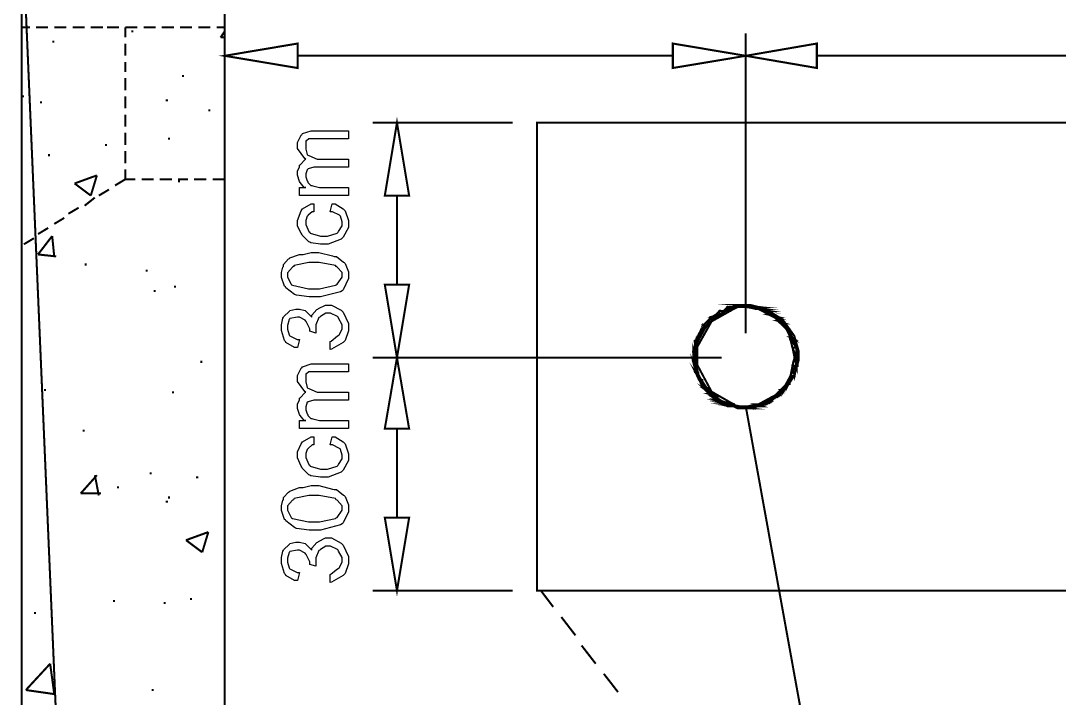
# Model space of a CAD drawing. Header units: metres. Extents: x -593 to 248, y 430 to 1024.
# Drawn here: x -429.66 to -407.95, y 950.91 to 965.08 of the extents above; entities that cross this region are included whole.
import ezdxf

# ---------------------------------------------------------------- set-up
doc = ezdxf.new("R2010")
doc.units = ezdxf.units.M
doc.header["$MEASUREMENT"] = 0
for name, color, linetype in [('C00-00-00-BLACK', 7, 'Continuous'), ('C00-7E-FF', 150, 'Continuous'), ('C00-FF-00', 3, 'Continuous'), ('C93-95-97', 253, 'Continuous'), ('CFF-00-00', 1, 'Continuous'), ('CFF-7E-00', 30, 'Continuous')]:
    doc.layers.add(name, color=color, linetype=linetype)

msp = doc.modelspace()

# ---------------------------------------------------------------- linework, layer by layer
at = {"layer": 'C00-00-00-BLACK', "const_width": 0.0423}
for points in [[(-429.639, 967.4), (-429.639, 868.169)], [(-425.398, 868.169), (-425.398, 967.4)], [(-429.639, 964.943), (-429.47, 964.943)], [(-429.343, 964.943), (-429.088, 964.943)], [(-428.961, 964.943), (-428.707, 964.943)], [(-428.578, 964.943), (-428.325, 964.943)], [(-428.196, 964.943), (-427.943, 964.943)], [(-427.859, 964.943), (-427.604, 964.943)], [(-427.477, 964.943), (-427.223, 964.943)], [(-427.477, 964.943), (-427.477, 964.731)], [(-427.35, 964.857), (-427.307, 964.857)], [(-427.094, 964.943), (-426.839, 964.943)], [(-426.712, 964.943), (-426.458, 964.943)], [(-426.332, 964.943), (-426.078, 964.943)], [(-425.95, 964.943), (-425.694, 964.943)], [(-425.567, 964.943), (-425.398, 964.943)], [(-425.483, 964.731), (-425.398, 964.857)], [(-429.004, 964.646), (-428.961, 964.646)], [(-427.477, 964.604), (-427.477, 964.347)], [(-425.483, 964.731), (-425.398, 964.731)], [(-427.477, 964.22), (-427.477, 964.008)], [(-427.477, 963.881), (-427.477, 963.627)], [(-426.289, 963.923), (-426.246, 963.923)], [(-429.639, 963.5), (-429.596, 963.5)], [(-427.477, 963.5), (-427.477, 963.246)], [(-429.257, 963.373), (-429.216, 963.373)], [(-426.628, 963.416), (-426.585, 963.416)], [(-427.477, 963.119), (-427.477, 962.865)], [(-425.739, 963.204), (-425.694, 963.204)], [(-427.477, 962.738), (-427.477, 962.482)], [(-427.9, 962.482), (-427.859, 962.482)], [(-426.585, 962.611), (-426.543, 962.611)], [(-429.088, 962.269), (-429.046, 962.269)], [(-427.477, 962.355), (-427.477, 962.101)], [(-428.535, 961.677), (-428.069, 961.846)], [(-428.196, 961.423), (-428.069, 961.846)], [(-427.477, 961.973), (-427.477, 961.762), (-427.266, 961.762)], [(-428.535, 961.677), (-428.196, 961.423)], [(-427.816, 961.55), (-428.028, 961.423)], [(-427.477, 961.762), (-427.689, 961.635)], [(-427.136, 961.762), (-426.882, 961.762)], [(-426.755, 961.762), (-426.501, 961.762)], [(-426.374, 961.762), (-426.162, 961.762)], [(-426.374, 961.72), (-426.332, 961.72)], [(-426.035, 961.762), (-425.781, 961.762)], [(-425.651, 961.762), (-425.398, 961.762)], [(-428.112, 961.381), (-428.325, 961.211)], [(-428.451, 961.17), (-428.665, 961.043)], [(-428.75, 960.957), (-428.961, 960.831)], [(-429.088, 960.747), (-429.3, 960.618)], [(-429.385, 960.531), (-429.596, 960.405)], [(-429.3, 960.192), (-429.004, 960.577)], [(-428.961, 960.151), (-429.004, 960.577)], [(-429.3, 960.192), (-428.92, 960.151)], [(-428.325, 959.982), (-428.282, 959.982)], [(-427.051, 959.855), (-427.008, 959.855)], [(-426.882, 959.43), (-426.839, 959.43)], [(-426.458, 959.516), (-426.416, 959.516)], [(-425.909, 957.946), (-425.866, 957.946)], [(-429.173, 957.354), (-429.131, 957.354)], [(-426.501, 957.311), (-426.458, 957.311)], [(-428.366, 956.508), (-428.325, 956.508)], [(-428.408, 955.192), (-428.069, 955.574)], [(-428.028, 955.15), (-428.112, 955.574)], [(-426.967, 955.616), (-426.924, 955.616)], [(-425.993, 955.531), (-425.95, 955.531)], [(-427.646, 955.32), (-427.604, 955.32)], [(-428.408, 955.192), (-427.986, 955.192)], [(-426.585, 955.108), (-426.543, 955.108)], [(-426.628, 955.024), (-426.585, 955.024)], [(-426.205, 954.216), (-425.739, 954.385)], [(-425.866, 953.962), (-425.739, 954.385)], [(-426.205, 954.216), (-425.866, 953.962)], [(-427.732, 952.945), (-427.689, 952.945)], [(-426.671, 952.904), (-426.628, 952.904)], [(-426.12, 952.988), (-426.078, 952.988)], [(-429.385, 952.692), (-429.343, 952.692)], [(-429.554, 951.081), (-429.046, 951.631)], [(-429.046, 951.631), (-428.961, 950.996), (-429.554, 951.081)], [(-426.924, 951.081), (-426.882, 951.081)]]:
    msp.add_lwpolyline(points, dxfattribs=at)
for points in [[(-418.868, 962.95), (-418.868, 953.158), (-390.621, 953.158), (-390.621, 962.95), (-418.868, 962.95)], [(-413.396, 958.073), (-413.396, 958.178), (-413.486, 958.491), (-413.727, 958.827), (-414.078, 959.053), (-414.395, 959.134), (-414.5, 959.134), (-414.689, 959.134), (-415.254, 958.827), (-415.561, 958.262), (-415.561, 958.073), (-415.561, 957.969), (-415.48, 957.651), (-415.254, 957.301), (-414.916, 957.063), (-414.605, 956.973), (-414.5, 956.973), (-414.395, 956.973), (-414.078, 957.063), (-413.727, 957.301), (-413.486, 957.651), (-413.396, 957.969), (-413.396, 958.073)], [(-413.439, 958.073), (-413.439, 958.254), (-413.746, 958.791), (-414.313, 959.093), (-414.5, 959.093), (-414.679, 959.093), (-415.215, 958.791), (-415.516, 958.254), (-415.516, 958.073), (-415.516, 957.886), (-415.215, 957.322), (-414.679, 957.015), (-414.5, 957.015), (-414.313, 957.015), (-413.746, 957.322), (-413.439, 957.886), (-413.439, 958.073)], [(-415.05, 959.007), (-415.05, 958.924), (-415.134, 958.924), (-415.05, 959.007)], [(-414.415, 959.134), (-414.668, 959.134), (-414.245, 959.093), (-414.415, 959.134)], [(-414.966, 959.007), (-414.923, 959.007), (-415.052, 959.007), (-414.966, 959.007)], [(-414.923, 959.007), (-415.05, 959.007), (-415.05, 958.924), (-414.923, 959.007)], [(-414.88, 959.093), (-414.837, 959.007), (-414.966, 959.007), (-414.88, 959.093)], [(-414.837, 959.007), (-414.966, 959.007), (-414.923, 959.007), (-414.837, 959.007)], [(-414.668, 959.093), (-414.88, 959.093), (-414.837, 959.007), (-414.668, 959.093)], [(-414.837, 959.093), (-414.541, 959.093), (-414.88, 959.093), (-414.837, 959.093)], [(-414.668, 959.093), (-414.627, 959.093), (-414.88, 959.093), (-414.668, 959.093)], [(-414.668, 959.093), (-414.88, 959.093), (-414.541, 959.093), (-414.668, 959.093)], [(-414.754, 959.093), (-414.204, 959.093), (-414.837, 959.093), (-414.754, 959.093)], [(-414.457, 959.093), (-414.837, 959.093), (-414.541, 959.093), (-414.457, 959.093)], [(-414.668, 959.134), (-414.245, 959.093), (-414.754, 959.093), (-414.668, 959.134)], [(-414.454, 959.093), (-414.115, 959.05), (-414.285, 959.05), (-414.454, 959.093)], [(-414.201, 959.093), (-414.454, 959.093), (-414.115, 959.05), (-414.201, 959.093)], [(-414.245, 959.093), (-414.754, 959.093), (-414.204, 959.093), (-414.245, 959.093)], [(-414.242, 959.05), (-413.989, 959.007), (-414.073, 959.007), (-414.242, 959.05)], [(-414.457, 959.134), (-414.415, 959.134), (-414.668, 959.134), (-414.457, 959.134)], [(-414.073, 959.05), (-414.242, 959.05), (-413.989, 959.007), (-414.073, 959.05)], [(-414.115, 959.05), (-414.285, 959.05), (-414.073, 959.05), (-414.115, 959.05)], [(-414.285, 959.05), (-414.073, 959.05), (-414.242, 959.05), (-414.285, 959.05)], [(-414.073, 959.007), (-413.905, 958.924), (-413.989, 958.924), (-414.073, 959.007)], [(-413.989, 958.924), (-413.819, 958.881), (-413.905, 958.881), (-413.989, 958.924)], [(-413.989, 959.007), (-414.073, 959.007), (-413.905, 958.924), (-413.989, 959.007)], [(-415.389, 958.668), (-415.43, 958.542), (-415.473, 958.542), (-415.389, 958.668)], [(-415.262, 958.838), (-415.303, 958.711), (-415.389, 958.711), (-415.262, 958.838)], [(-415.389, 958.711), (-415.346, 958.668), (-415.389, 958.668), (-415.389, 958.711)], [(-415.177, 958.838), (-415.262, 958.838), (-415.303, 958.711), (-415.177, 958.838)], [(-415.219, 958.881), (-415.177, 958.838), (-415.262, 958.838), (-415.219, 958.881)], [(-415.134, 958.924), (-415.134, 958.881), (-415.219, 958.881), (-415.134, 958.924)], [(-415.134, 958.881), (-415.219, 958.881), (-415.177, 958.838), (-415.134, 958.881)], [(-415.05, 958.924), (-415.134, 958.924), (-415.134, 958.881), (-415.05, 958.924)], [(-413.905, 958.924), (-413.989, 958.924), (-413.819, 958.881), (-413.905, 958.924)], [(-413.905, 958.881), (-413.735, 958.797), (-413.819, 958.797), (-413.905, 958.881)], [(-413.776, 958.754), (-413.608, 958.627), (-413.65, 958.627), (-413.776, 958.754)], [(-413.819, 958.881), (-413.905, 958.881), (-413.735, 958.797), (-413.819, 958.881)], [(-413.735, 958.797), (-413.819, 958.797), (-413.692, 958.754), (-413.735, 958.797)], [(-413.819, 958.797), (-413.692, 958.754), (-413.776, 958.754), (-413.819, 958.797)], [(-413.692, 958.754), (-413.776, 958.754), (-413.608, 958.627), (-413.692, 958.754)], [(-413.65, 958.627), (-413.523, 958.455), (-413.566, 958.455), (-413.65, 958.627)], [(-415.473, 958.542), (-415.516, 958.369), (-415.558, 958.369), (-415.473, 958.542)], [(-415.43, 958.542), (-415.473, 958.542), (-415.516, 958.369), (-415.43, 958.542)], [(-415.346, 958.668), (-415.389, 958.668), (-415.43, 958.542), (-415.346, 958.668)], [(-415.473, 958.542), (-415.43, 958.542), (-415.389, 958.542), (-415.473, 958.542)], [(-415.43, 958.542), (-415.389, 958.542), (-415.473, 958.542), (-415.43, 958.542)], [(-415.303, 958.711), (-415.389, 958.711), (-415.346, 958.668), (-415.303, 958.711)], [(-413.608, 958.627), (-413.65, 958.627), (-413.523, 958.455), (-413.608, 958.627)], [(-413.65, 958.627), (-413.608, 958.627), (-413.566, 958.627), (-413.65, 958.627)], [(-413.608, 958.627), (-413.566, 958.627), (-413.65, 958.627), (-413.608, 958.627)], [(-415.558, 958.328), (-415.558, 958.159), (-415.599, 958.159), (-415.558, 958.328)], [(-415.599, 958.159), (-415.558, 957.946), (-415.599, 957.946), (-415.599, 958.159)], [(-415.516, 958.369), (-415.558, 958.369), (-415.516, 958.328), (-415.516, 958.369)], [(-415.558, 958.369), (-415.516, 958.328), (-415.558, 958.328), (-415.558, 958.369)], [(-415.516, 958.328), (-415.558, 958.328), (-415.558, 958.159), (-415.516, 958.328)], [(-413.523, 958.455), (-413.566, 958.455), (-413.48, 958.412), (-413.523, 958.455)], [(-413.566, 958.412), (-413.439, 958.243), (-413.523, 958.243), (-413.566, 958.412)], [(-413.48, 958.412), (-413.566, 958.412), (-413.439, 958.243), (-413.48, 958.412)], [(-413.523, 958.243), (-413.439, 958.032), (-413.48, 958.032), (-413.523, 958.243)], [(-413.566, 958.455), (-413.48, 958.412), (-413.566, 958.412), (-413.566, 958.455)], [(-415.599, 957.946), (-415.516, 957.777), (-415.558, 957.777), (-415.599, 957.946)], [(-415.558, 958.159), (-415.599, 958.159), (-415.558, 957.946), (-415.558, 958.159)], [(-415.599, 958.159), (-415.558, 958.159), (-415.516, 958.159), (-415.599, 958.159)], [(-415.558, 958.159), (-415.516, 958.159), (-415.599, 958.159), (-415.558, 958.159)], [(-413.439, 958.243), (-413.523, 958.243), (-413.439, 958.032), (-413.439, 958.243)], [(-413.48, 958.032), (-413.439, 957.862), (-413.523, 957.862), (-413.48, 958.032)], [(-413.523, 958.243), (-413.439, 958.243), (-413.396, 958.243), (-413.523, 958.243)], [(-413.439, 958.243), (-413.396, 958.243), (-413.523, 958.243), (-413.439, 958.243)], [(-415.558, 957.736), (-415.43, 957.563), (-415.473, 957.563), (-415.558, 957.736)], [(-415.558, 957.946), (-415.599, 957.946), (-415.516, 957.777), (-415.558, 957.946)], [(-415.599, 957.946), (-415.558, 957.946), (-415.516, 957.946), (-415.599, 957.946)], [(-415.558, 957.946), (-415.516, 957.946), (-415.599, 957.946), (-415.558, 957.946)], [(-413.523, 957.862), (-413.48, 957.65), (-413.566, 957.65), (-413.523, 957.862)], [(-413.439, 957.862), (-413.523, 957.862), (-413.48, 957.65), (-413.439, 957.862)], [(-413.523, 957.862), (-413.439, 957.862), (-413.396, 957.862), (-413.523, 957.862)], [(-413.439, 957.862), (-413.396, 957.862), (-413.523, 957.862), (-413.439, 957.862)], [(-413.439, 958.032), (-413.48, 958.032), (-413.439, 957.862), (-413.439, 958.032)], [(-415.516, 957.777), (-415.558, 957.777), (-415.516, 957.736), (-415.516, 957.777)], [(-415.516, 957.736), (-415.558, 957.736), (-415.43, 957.563), (-415.516, 957.736)], [(-415.473, 957.566), (-415.346, 957.394), (-415.389, 957.394), (-415.473, 957.566)], [(-415.558, 957.777), (-415.516, 957.736), (-415.558, 957.736), (-415.558, 957.777)], [(-413.566, 957.65), (-413.608, 957.478), (-413.65, 957.478), (-413.566, 957.65)], [(-413.523, 957.65), (-413.566, 957.65), (-413.608, 957.478), (-413.523, 957.65)], [(-413.523, 957.65), (-413.48, 957.65), (-413.566, 957.65), (-413.523, 957.65)], [(-413.523, 957.65), (-413.566, 957.65), (-413.48, 957.65), (-413.523, 957.65)], [(-415.389, 957.397), (-415.177, 957.27), (-415.262, 957.27), (-415.389, 957.397)], [(-415.43, 957.566), (-415.473, 957.566), (-415.346, 957.394), (-415.43, 957.566)], [(-415.473, 957.566), (-415.43, 957.566), (-415.389, 957.566), (-415.473, 957.566)], [(-415.43, 957.566), (-415.389, 957.566), (-415.473, 957.566), (-415.43, 957.566)], [(-413.65, 957.481), (-413.692, 957.354), (-413.776, 957.354), (-413.65, 957.481)], [(-413.608, 957.481), (-413.65, 957.481), (-413.692, 957.354), (-413.608, 957.481)], [(-413.65, 957.481), (-413.608, 957.481), (-413.566, 957.481), (-413.65, 957.481)], [(-413.608, 957.481), (-413.566, 957.481), (-413.65, 957.481), (-413.608, 957.481)], [(-415.303, 957.397), (-415.389, 957.397), (-415.177, 957.27), (-415.303, 957.397)], [(-415.303, 957.397), (-415.262, 957.397), (-415.389, 957.397), (-415.303, 957.397)], [(-415.303, 957.397), (-415.389, 957.397), (-415.346, 957.397), (-415.303, 957.397)], [(-415.177, 957.27), (-415.262, 957.27), (-415.134, 957.227), (-415.177, 957.27)], [(-415.262, 957.27), (-415.134, 957.227), (-415.219, 957.227), (-415.262, 957.27)], [(-415.219, 957.227), (-415.05, 957.143), (-415.134, 957.143), (-415.219, 957.227)], [(-415.134, 957.227), (-415.219, 957.227), (-415.05, 957.143), (-415.134, 957.227)], [(-413.989, 957.184), (-413.989, 957.1), (-414.073, 957.1), (-413.989, 957.184)], [(-413.905, 957.227), (-413.905, 957.184), (-413.989, 957.184), (-413.905, 957.227)], [(-413.819, 957.311), (-413.819, 957.227), (-413.905, 957.227), (-413.819, 957.311)], [(-413.819, 957.227), (-413.905, 957.227), (-413.905, 957.184), (-413.819, 957.227)], [(-413.776, 957.354), (-413.735, 957.311), (-413.819, 957.311), (-413.776, 957.354)], [(-413.735, 957.311), (-413.819, 957.311), (-413.819, 957.227), (-413.735, 957.311)], [(-413.692, 957.354), (-413.776, 957.354), (-413.735, 957.311), (-413.692, 957.354)], [(-415.05, 957.143), (-415.134, 957.143), (-414.923, 957.1), (-415.05, 957.143)], [(-415.134, 957.143), (-414.923, 957.1), (-415.05, 957.1), (-415.134, 957.143)], [(-414.923, 957.1), (-415.052, 957.1), (-414.837, 957.058), (-414.923, 957.1)], [(-414.837, 957.058), (-414.966, 957.058), (-414.668, 957.015), (-414.837, 957.058)], [(-415.052, 957.1), (-414.837, 957.058), (-414.967, 957.058), (-415.052, 957.1)], [(-414.245, 957.015), (-414.754, 957.015), (-414.415, 956.973), (-414.245, 957.015)], [(-414.966, 957.058), (-414.668, 957.015), (-414.88, 957.015), (-414.966, 957.058)], [(-414.541, 957.015), (-414.5, 957.015), (-414.88, 957.015), (-414.541, 957.015)], [(-414.541, 957.015), (-414.88, 957.015), (-414.668, 957.015), (-414.541, 957.015)], [(-414.541, 957.015), (-414.88, 957.015), (-414.457, 957.015), (-414.541, 957.015)], [(-414.88, 957.015), (-414.457, 957.015), (-414.837, 957.015), (-414.88, 957.015)], [(-414.201, 957.015), (-414.877, 957.015), (-414.285, 957.015), (-414.201, 957.015)], [(-414.877, 957.015), (-414.285, 957.015), (-414.751, 957.015), (-414.877, 957.015)], [(-414.754, 957.015), (-414.415, 956.973), (-414.668, 956.973), (-414.754, 957.015)], [(-414.288, 957.058), (-414.158, 957.015), (-414.457, 957.015), (-414.288, 957.058)], [(-414.201, 957.015), (-414.158, 957.015), (-414.457, 957.015), (-414.201, 957.015)], [(-414.201, 957.015), (-414.457, 957.015), (-414.158, 957.015), (-414.201, 957.015)], [(-414.115, 957.058), (-414.288, 957.058), (-414.158, 957.015), (-414.115, 957.058)], [(-414.073, 957.1), (-414.073, 957.058), (-414.242, 957.058), (-414.073, 957.1)], [(-414.242, 957.058), (-414.115, 957.058), (-414.285, 957.058), (-414.242, 957.058)], [(-414.073, 957.058), (-414.242, 957.058), (-414.115, 957.058), (-414.073, 957.058)], [(-413.989, 957.1), (-414.073, 957.1), (-414.073, 957.058), (-413.989, 957.1)], [(-413.905, 957.184), (-413.989, 957.184), (-413.989, 957.1), (-413.905, 957.184)], [(-414.668, 956.973), (-414.415, 956.973), (-414.457, 956.973), (-414.668, 956.973)]]:
    msp.add_lwpolyline(points, close=True, dxfattribs=at)
at = {"layer": 'C00-00-00-BLACK'}
for points in [[(-415.05, 959.007), (-415.05, 958.924), (-415.134, 958.924), (-415.05, 959.007)], [(-414.966, 959.007), (-414.923, 959.007), (-415.052, 959.007), (-414.966, 959.007)], [(-414.923, 959.007), (-415.05, 959.007), (-415.05, 958.924), (-414.923, 959.007)], [(-414.88, 959.093), (-414.837, 959.007), (-414.966, 959.007), (-414.88, 959.093)], [(-414.837, 959.007), (-414.966, 959.007), (-414.923, 959.007), (-414.837, 959.007)], [(-414.837, 959.093), (-414.541, 959.093), (-414.88, 959.093), (-414.837, 959.093)], [(-414.668, 959.093), (-414.627, 959.093), (-414.88, 959.093), (-414.668, 959.093)], [(-414.668, 959.093), (-414.88, 959.093), (-414.541, 959.093), (-414.668, 959.093)], [(-414.668, 959.093), (-414.88, 959.093), (-414.837, 959.007), (-414.668, 959.093)], [(-414.754, 959.093), (-414.204, 959.093), (-414.837, 959.093), (-414.754, 959.093)], [(-414.457, 959.093), (-414.837, 959.093), (-414.541, 959.093), (-414.457, 959.093)], [(-414.668, 959.134), (-414.245, 959.093), (-414.754, 959.093), (-414.668, 959.134)], [(-414.245, 959.093), (-414.754, 959.093), (-414.204, 959.093), (-414.245, 959.093)], [(-414.457, 959.134), (-414.415, 959.134), (-414.668, 959.134), (-414.457, 959.134)], [(-414.415, 959.134), (-414.668, 959.134), (-414.245, 959.093), (-414.415, 959.134)], [(-414.201, 959.093), (-414.454, 959.093), (-414.115, 959.05), (-414.201, 959.093)], [(-414.454, 959.093), (-414.115, 959.05), (-414.285, 959.05), (-414.454, 959.093)], [(-414.115, 959.05), (-414.285, 959.05), (-414.073, 959.05), (-414.115, 959.05)], [(-414.285, 959.05), (-414.073, 959.05), (-414.242, 959.05), (-414.285, 959.05)], [(-414.073, 959.05), (-414.242, 959.05), (-413.989, 959.007), (-414.073, 959.05)], [(-414.242, 959.05), (-413.989, 959.007), (-414.073, 959.007), (-414.242, 959.05)], [(-413.989, 959.007), (-414.073, 959.007), (-413.905, 958.924), (-413.989, 959.007)], [(-414.073, 959.007), (-413.905, 958.924), (-413.989, 958.924), (-414.073, 959.007)], [(-415.262, 958.838), (-415.303, 958.711), (-415.389, 958.711), (-415.262, 958.838)], [(-415.177, 958.838), (-415.262, 958.838), (-415.303, 958.711), (-415.177, 958.838)], [(-415.219, 958.881), (-415.177, 958.838), (-415.262, 958.838), (-415.219, 958.881)], [(-415.134, 958.924), (-415.134, 958.881), (-415.219, 958.881), (-415.134, 958.924)], [(-415.134, 958.881), (-415.219, 958.881), (-415.177, 958.838), (-415.134, 958.881)], [(-415.05, 958.924), (-415.134, 958.924), (-415.134, 958.881), (-415.05, 958.924)], [(-413.905, 958.924), (-413.989, 958.924), (-413.819, 958.881), (-413.905, 958.924)], [(-413.989, 958.924), (-413.819, 958.881), (-413.905, 958.881), (-413.989, 958.924)], [(-413.819, 958.881), (-413.905, 958.881), (-413.735, 958.797), (-413.819, 958.881)], [(-413.905, 958.881), (-413.735, 958.797), (-413.819, 958.797), (-413.905, 958.881)], [(-413.735, 958.797), (-413.819, 958.797), (-413.692, 958.754), (-413.735, 958.797)], [(-413.819, 958.797), (-413.692, 958.754), (-413.776, 958.754), (-413.819, 958.797)], [(-413.692, 958.754), (-413.776, 958.754), (-413.608, 958.627), (-413.692, 958.754)], [(-413.776, 958.754), (-413.608, 958.627), (-413.65, 958.627), (-413.776, 958.754)], [(-415.473, 958.542), (-415.516, 958.369), (-415.558, 958.369), (-415.473, 958.542)], [(-415.43, 958.542), (-415.473, 958.542), (-415.516, 958.369), (-415.43, 958.542)], [(-415.389, 958.668), (-415.43, 958.542), (-415.473, 958.542), (-415.389, 958.668)], [(-415.473, 958.542), (-415.43, 958.542), (-415.389, 958.542), (-415.473, 958.542)], [(-415.43, 958.542), (-415.389, 958.542), (-415.473, 958.542), (-415.43, 958.542)], [(-415.346, 958.668), (-415.389, 958.668), (-415.43, 958.542), (-415.346, 958.668)], [(-415.303, 958.711), (-415.389, 958.711), (-415.346, 958.668), (-415.303, 958.711)], [(-415.389, 958.711), (-415.346, 958.668), (-415.389, 958.668), (-415.389, 958.711)], [(-413.65, 958.627), (-413.608, 958.627), (-413.566, 958.627), (-413.65, 958.627)], [(-413.608, 958.627), (-413.566, 958.627), (-413.65, 958.627), (-413.608, 958.627)], [(-413.608, 958.627), (-413.65, 958.627), (-413.523, 958.455), (-413.608, 958.627)], [(-413.65, 958.627), (-413.523, 958.455), (-413.566, 958.455), (-413.65, 958.627)], [(-415.558, 958.328), (-415.558, 958.159), (-415.599, 958.159), (-415.558, 958.328)], [(-415.516, 958.369), (-415.558, 958.369), (-415.516, 958.328), (-415.516, 958.369)], [(-415.558, 958.369), (-415.516, 958.328), (-415.558, 958.328), (-415.558, 958.369)], [(-415.516, 958.328), (-415.558, 958.328), (-415.558, 958.159), (-415.516, 958.328)], [(-413.523, 958.455), (-413.566, 958.455), (-413.48, 958.412), (-413.523, 958.455)], [(-413.566, 958.455), (-413.48, 958.412), (-413.566, 958.412), (-413.566, 958.455)], [(-413.48, 958.412), (-413.566, 958.412), (-413.439, 958.243), (-413.48, 958.412)], [(-413.566, 958.412), (-413.439, 958.243), (-413.523, 958.243), (-413.566, 958.412)], [(-415.599, 958.159), (-415.558, 958.159), (-415.516, 958.159), (-415.599, 958.159)], [(-415.558, 958.159), (-415.516, 958.159), (-415.599, 958.159), (-415.558, 958.159)], [(-415.558, 958.159), (-415.599, 958.159), (-415.558, 957.946), (-415.558, 958.159)], [(-415.599, 958.159), (-415.558, 957.946), (-415.599, 957.946), (-415.599, 958.159)], [(-413.523, 958.243), (-413.439, 958.243), (-413.396, 958.243), (-413.523, 958.243)], [(-413.439, 958.243), (-413.396, 958.243), (-413.523, 958.243), (-413.439, 958.243)], [(-413.439, 958.243), (-413.523, 958.243), (-413.439, 958.032), (-413.439, 958.243)], [(-413.523, 958.243), (-413.439, 958.032), (-413.48, 958.032), (-413.523, 958.243)], [(-415.599, 957.946), (-415.558, 957.946), (-415.516, 957.946), (-415.599, 957.946)], [(-415.558, 957.946), (-415.516, 957.946), (-415.599, 957.946), (-415.558, 957.946)], [(-415.558, 957.946), (-415.599, 957.946), (-415.516, 957.777), (-415.558, 957.946)], [(-415.599, 957.946), (-415.516, 957.777), (-415.558, 957.777), (-415.599, 957.946)], [(-413.48, 958.032), (-413.439, 957.862), (-413.523, 957.862), (-413.48, 958.032)], [(-413.439, 958.032), (-413.48, 958.032), (-413.439, 957.862), (-413.439, 958.032)], [(-415.516, 957.777), (-415.558, 957.777), (-415.516, 957.736), (-415.516, 957.777)], [(-415.558, 957.777), (-415.516, 957.736), (-415.558, 957.736), (-415.558, 957.777)], [(-415.516, 957.736), (-415.558, 957.736), (-415.43, 957.563), (-415.516, 957.736)], [(-415.558, 957.736), (-415.43, 957.563), (-415.473, 957.563), (-415.558, 957.736)], [(-413.523, 957.862), (-413.48, 957.65), (-413.566, 957.65), (-413.523, 957.862)], [(-413.523, 957.862), (-413.439, 957.862), (-413.396, 957.862), (-413.523, 957.862)], [(-413.439, 957.862), (-413.396, 957.862), (-413.523, 957.862), (-413.439, 957.862)], [(-413.439, 957.862), (-413.523, 957.862), (-413.48, 957.65), (-413.439, 957.862)], [(-415.473, 957.566), (-415.43, 957.566), (-415.389, 957.566), (-415.473, 957.566)], [(-415.43, 957.566), (-415.389, 957.566), (-415.473, 957.566), (-415.43, 957.566)], [(-415.43, 957.566), (-415.473, 957.566), (-415.346, 957.394), (-415.43, 957.566)], [(-415.473, 957.566), (-415.346, 957.394), (-415.389, 957.394), (-415.473, 957.566)], [(-413.65, 957.481), (-413.692, 957.354), (-413.776, 957.354), (-413.65, 957.481)], [(-413.608, 957.481), (-413.65, 957.481), (-413.692, 957.354), (-413.608, 957.481)], [(-413.566, 957.65), (-413.608, 957.478), (-413.65, 957.478), (-413.566, 957.65)], [(-413.65, 957.481), (-413.608, 957.481), (-413.566, 957.481), (-413.65, 957.481)], [(-413.608, 957.481), (-413.566, 957.481), (-413.65, 957.481), (-413.608, 957.481)], [(-413.523, 957.65), (-413.566, 957.65), (-413.608, 957.478), (-413.523, 957.65)], [(-413.523, 957.65), (-413.48, 957.65), (-413.566, 957.65), (-413.523, 957.65)], [(-413.523, 957.65), (-413.566, 957.65), (-413.48, 957.65), (-413.523, 957.65)], [(-415.303, 957.397), (-415.262, 957.397), (-415.389, 957.397), (-415.303, 957.397)], [(-415.303, 957.397), (-415.389, 957.397), (-415.346, 957.397), (-415.303, 957.397)], [(-415.303, 957.397), (-415.389, 957.397), (-415.177, 957.27), (-415.303, 957.397)], [(-415.389, 957.397), (-415.177, 957.27), (-415.262, 957.27), (-415.389, 957.397)], [(-415.177, 957.27), (-415.262, 957.27), (-415.134, 957.227), (-415.177, 957.27)], [(-415.262, 957.27), (-415.134, 957.227), (-415.219, 957.227), (-415.262, 957.27)], [(-415.134, 957.227), (-415.219, 957.227), (-415.05, 957.143), (-415.134, 957.227)], [(-415.219, 957.227), (-415.05, 957.143), (-415.134, 957.143), (-415.219, 957.227)], [(-413.905, 957.227), (-413.905, 957.184), (-413.989, 957.184), (-413.905, 957.227)], [(-413.819, 957.311), (-413.819, 957.227), (-413.905, 957.227), (-413.819, 957.311)], [(-413.819, 957.227), (-413.905, 957.227), (-413.905, 957.184), (-413.819, 957.227)], [(-413.776, 957.354), (-413.735, 957.311), (-413.819, 957.311), (-413.776, 957.354)], [(-413.735, 957.311), (-413.819, 957.311), (-413.819, 957.227), (-413.735, 957.311)], [(-413.692, 957.354), (-413.776, 957.354), (-413.735, 957.311), (-413.692, 957.354)], [(-415.05, 957.143), (-415.134, 957.143), (-414.923, 957.1), (-415.05, 957.143)], [(-415.134, 957.143), (-414.923, 957.1), (-415.05, 957.1), (-415.134, 957.143)], [(-414.923, 957.1), (-415.052, 957.1), (-414.837, 957.058), (-414.923, 957.1)], [(-415.052, 957.1), (-414.837, 957.058), (-414.967, 957.058), (-415.052, 957.1)], [(-414.837, 957.058), (-414.966, 957.058), (-414.668, 957.015), (-414.837, 957.058)], [(-414.966, 957.058), (-414.668, 957.015), (-414.88, 957.015), (-414.966, 957.058)], [(-414.541, 957.015), (-414.5, 957.015), (-414.88, 957.015), (-414.541, 957.015)], [(-414.541, 957.015), (-414.88, 957.015), (-414.668, 957.015), (-414.541, 957.015)], [(-414.541, 957.015), (-414.88, 957.015), (-414.457, 957.015), (-414.541, 957.015)], [(-414.88, 957.015), (-414.457, 957.015), (-414.837, 957.015), (-414.88, 957.015)], [(-414.201, 957.015), (-414.877, 957.015), (-414.285, 957.015), (-414.201, 957.015)], [(-414.877, 957.015), (-414.285, 957.015), (-414.751, 957.015), (-414.877, 957.015)], [(-414.245, 957.015), (-414.754, 957.015), (-414.415, 956.973), (-414.245, 957.015)], [(-414.754, 957.015), (-414.415, 956.973), (-414.668, 956.973), (-414.754, 957.015)], [(-414.288, 957.058), (-414.158, 957.015), (-414.457, 957.015), (-414.288, 957.058)], [(-414.201, 957.015), (-414.158, 957.015), (-414.457, 957.015), (-414.201, 957.015)], [(-414.201, 957.015), (-414.457, 957.015), (-414.158, 957.015), (-414.201, 957.015)], [(-414.115, 957.058), (-414.288, 957.058), (-414.158, 957.015), (-414.115, 957.058)], [(-414.242, 957.058), (-414.115, 957.058), (-414.285, 957.058), (-414.242, 957.058)], [(-414.073, 957.1), (-414.073, 957.058), (-414.242, 957.058), (-414.073, 957.1)], [(-414.073, 957.058), (-414.242, 957.058), (-414.115, 957.058), (-414.073, 957.058)], [(-413.989, 957.184), (-413.989, 957.1), (-414.073, 957.1), (-413.989, 957.184)], [(-413.989, 957.1), (-414.073, 957.1), (-414.073, 957.058), (-413.989, 957.1)], [(-413.905, 957.184), (-413.989, 957.184), (-413.989, 957.1), (-413.905, 957.184)], [(-414.668, 956.973), (-414.415, 956.973), (-414.457, 956.973), (-414.668, 956.973)]]:
    msp.add_lwpolyline(points, close=True, dxfattribs=at)
at = {"layer": 'C00-7E-FF', "const_width": 0.0423}
for points in [[(-425.398, 962.696), (-425.398, 964.816)], [(-414.5, 958.542), (-414.5, 964.816)], [(-414.5, 958.542), (-414.5, 964.816)], [(-423.871, 964.347), (-416.025, 964.347)], [(-413.014, 964.347), (-406.229, 964.347)], [(-419.375, 962.95), (-422.302, 962.95)], [(-421.794, 961.423), (-421.794, 959.557)], [(-415.007, 958.032), (-422.302, 958.032)], [(-415.007, 958.032), (-422.302, 958.032)], [(-421.794, 956.549), (-421.794, 954.685)], [(-419.375, 953.158), (-422.302, 953.158)]]:
    msp.add_lwpolyline(points, dxfattribs=at)
for points in [[(-423.871, 964.604), (-423.871, 964.092), (-425.398, 964.347), (-423.871, 964.604)], [(-416.025, 964.604), (-416.025, 964.092), (-414.5, 964.347), (-416.025, 964.604)], [(-413.014, 964.604), (-413.014, 964.092), (-414.5, 964.347), (-413.014, 964.604)], [(-422.048, 961.423), (-421.54, 961.423), (-421.794, 962.95), (-422.048, 961.423)], [(-422.048, 959.557), (-421.54, 959.557), (-421.794, 958.032), (-422.048, 959.557)], [(-422.048, 956.549), (-421.54, 956.549), (-421.794, 958.032), (-422.048, 956.549)], [(-422.048, 954.685), (-421.54, 954.685), (-421.794, 953.158), (-422.048, 954.685)]]:
    msp.add_lwpolyline(points, close=True, dxfattribs=at)
at = {"layer": 'C00-7E-FF'}
for points in [[(-423.871, 964.604), (-423.871, 964.092), (-425.398, 964.347), (-423.871, 964.604)], [(-416.025, 964.604), (-416.025, 964.092), (-414.5, 964.347), (-416.025, 964.604)], [(-413.014, 964.604), (-413.014, 964.092), (-414.5, 964.347), (-413.014, 964.604)], [(-422.048, 961.423), (-421.54, 961.423), (-421.794, 962.95), (-422.048, 961.423)], [(-422.048, 959.557), (-421.54, 959.557), (-421.794, 958.032), (-422.048, 959.557)], [(-422.048, 956.549), (-421.54, 956.549), (-421.794, 958.032), (-422.048, 956.549)], [(-422.048, 954.685), (-421.54, 954.685), (-421.794, 953.158), (-422.048, 954.685)]]:
    msp.add_lwpolyline(points, close=True, dxfattribs=at)
at = {"layer": 'C00-FF-00', "const_width": 0.0423}
for points in [[(-418.783, 953.158), (-418.526, 952.819)], [(-418.357, 952.608), (-418.061, 952.224)], [(-417.934, 952.013), (-417.638, 951.631)], [(-417.468, 951.42), (-417.172, 951.038)]]:
    msp.add_lwpolyline(points, dxfattribs=at)
at = {"layer": 'C93-95-97', "const_width": 0.0423}
for points in [[(-429.639, 967.273), (-425.398, 868.169), (-429.639, 868.169), (-429.639, 967.273)], [(-425.398, 967.273), (-429.639, 967.273), (-425.398, 868.169), (-425.398, 967.273)]]:
    msp.add_lwpolyline(points, close=True, dxfattribs=at)
at = {"layer": 'C93-95-97'}
for points in [[(-425.398, 967.273), (-429.639, 967.273), (-425.398, 868.169), (-425.398, 967.273)], [(-429.639, 967.273), (-425.398, 868.169), (-429.639, 868.169), (-429.639, 967.273)]]:
    msp.add_lwpolyline(points, close=True, dxfattribs=at)
at = {"layer": 'CFF-00-00', "const_width": 0.0423}
msp.add_lwpolyline([(-414.5, 957.015), (-412.888, 948.113), (-412.888, 927.936), (-412.888, 907.292), (-412.888, 905.216), (-411.274, 899.154)], dxfattribs=at)
at = {"layer": 'CFF-7E-00'}
for points in [[(-422.81, 961.423), (-423.829, 961.423), (-423.829, 961.593), (-423.701, 961.593), (-423.734, 961.593), (-423.82, 961.699), (-423.829, 961.72), (-423.829, 961.72), (-423.871, 961.848), (-423.871, 961.889), (-423.871, 961.932), (-423.829, 962.027), (-423.829, 962.058), (-423.82, 962.07), (-423.712, 962.176), (-423.701, 962.185), (-423.723, 962.196), (-423.871, 962.411), (-423.871, 962.482), (-423.871, 962.535), (-423.798, 962.687), (-423.786, 962.696), (-423.766, 962.719), (-423.591, 962.78), (-423.532, 962.78), (-422.81, 962.78), (-422.81, 962.611), (-423.447, 962.611), (-423.49, 962.611), (-423.585, 962.611), (-423.617, 962.611), (-423.639, 962.611), (-423.686, 962.568), (-423.701, 962.568), (-423.701, 962.537), (-423.701, 962.464), (-423.701, 962.439), (-423.701, 962.397), (-423.671, 962.28), (-423.66, 962.269), (-423.639, 962.26), (-423.464, 962.185), (-423.405, 962.185), (-422.81, 962.185), (-422.81, 962.016), (-423.49, 962.016), (-423.533, 962.016), (-423.65, 961.984), (-423.66, 961.973), (-423.671, 961.963), (-423.701, 961.877), (-423.701, 961.846), (-423.701, 961.815), (-423.671, 961.731), (-423.66, 961.72), (-423.66, 961.699), (-423.596, 961.635), (-423.574, 961.635), (-423.554, 961.626), (-423.412, 961.593), (-423.363, 961.593), (-422.81, 961.593), (-422.81, 961.423)], [(-423.194, 961.084), (-423.151, 961.254), (-423.088, 961.254), (-422.92, 961.149), (-422.898, 961.127), (-422.876, 961.106), (-422.81, 960.899), (-422.81, 960.831), (-422.81, 960.756), (-422.918, 960.554), (-422.939, 960.531), (-422.961, 960.511), (-423.231, 960.405), (-423.321, 960.405), (-423.395, 960.405), (-423.596, 960.438), (-423.617, 960.448), (-423.639, 960.458), (-423.777, 960.598), (-423.786, 960.618), (-423.798, 960.64), (-423.871, 960.784), (-423.871, 960.831), (-423.871, 960.905), (-423.798, 961.106), (-423.786, 961.127), (-423.766, 961.149), (-423.591, 961.254), (-423.532, 961.254), (-423.532, 961.084), (-423.565, 961.084), (-423.65, 961.011), (-423.66, 961), (-423.671, 960.99), (-423.701, 960.904), (-423.701, 960.873), (-423.701, 960.821), (-423.639, 960.672), (-423.617, 960.661), (-423.607, 960.64), (-423.392, 960.577), (-423.321, 960.577), (-423.248, 960.577), (-423.047, 960.64), (-423.024, 960.661), (-423.015, 960.672), (-422.939, 960.792), (-422.939, 960.831), (-422.939, 960.873), (-422.972, 960.99), (-422.982, 961), (-422.993, 961.011), (-423.144, 961.084), (-423.194, 961.084)], [(-423.532, 959.304), (-423.628, 959.304), (-423.893, 959.337), (-423.913, 959.347), (-423.935, 959.357), (-424.116, 959.495), (-424.125, 959.516), (-424.148, 959.527), (-424.209, 959.709), (-424.209, 959.769), (-424.209, 959.812), (-424.178, 959.929), (-424.167, 959.939), (-424.167, 959.982), (-424.062, 960.099), (-424.04, 960.108), (-424.031, 960.119), (-423.851, 960.183), (-423.829, 960.192), (-423.755, 960.192), (-423.588, 960.235), (-423.532, 960.235), (-423.427, 960.235), (-423.14, 960.162), (-423.108, 960.151), (-423.056, 960.151), (-422.909, 960.034), (-422.898, 960.023), (-422.876, 960.002), (-422.81, 959.829), (-422.81, 959.769), (-422.81, 959.686), (-422.918, 959.453), (-422.939, 959.43), (-422.972, 959.41), (-423.392, 959.304), (-423.532, 959.304)], [(-423.532, 959.473), (-423.416, 959.473), (-423.078, 959.548), (-423.067, 959.557), (-423.047, 959.568), (-422.939, 959.72), (-422.939, 959.769), (-422.939, 959.812), (-423.047, 959.929), (-423.067, 959.939), (-423.078, 959.961), (-423.418, 960.023), (-423.532, 960.023), (-423.638, 960.023), (-423.946, 959.961), (-423.956, 959.939), (-423.978, 959.929), (-424.083, 959.809), (-424.083, 959.769), (-424.083, 959.717), (-424.008, 959.568), (-423.997, 959.557), (-423.977, 959.548), (-423.643, 959.473), (-423.532, 959.473)], [(-423.194, 958.201), (-423.194, 958.369), (-423.173, 958.381), (-423.035, 958.488), (-423.024, 958.498), (-423.004, 958.509), (-422.939, 958.629), (-422.939, 958.668), (-422.939, 958.722), (-423.015, 958.86), (-423.024, 958.881), (-423.035, 958.892), (-423.186, 958.965), (-423.235, 958.965), (-423.278, 958.965), (-423.395, 958.892), (-423.405, 958.881), (-423.427, 958.871), (-423.49, 958.72), (-423.49, 958.668), (-423.49, 958.637), (-423.49, 958.566), (-423.49, 958.542), (-423.617, 958.584), (-423.617, 958.584), (-423.617, 958.584), (-423.617, 958.584), (-423.617, 958.638), (-423.692, 958.787), (-423.701, 958.797), (-423.712, 958.819), (-423.832, 958.881), (-423.871, 958.881), (-423.871, 958.881), (-424.031, 958.849), (-424.04, 958.838), (-424.051, 958.828), (-424.083, 958.708), (-424.083, 958.668), (-424.083, 958.626), (-424.051, 958.509), (-424.04, 958.498), (-424.031, 958.488), (-423.88, 958.412), (-423.829, 958.412), (-423.871, 958.243), (-423.935, 958.243), (-424.116, 958.349), (-424.125, 958.369), (-424.148, 958.392), (-424.209, 958.6), (-424.209, 958.668), (-424.209, 958.722), (-424.178, 958.86), (-424.167, 958.881), (-424.157, 958.892), (-424.051, 958.998), (-424.04, 959.007), (-424.031, 959.018), (-423.911, 959.05), (-423.871, 959.05), (-423.829, 959.05), (-423.712, 959.018), (-423.701, 959.007), (-423.692, 958.998), (-423.585, 958.892), (-423.574, 958.881), (-423.574, 958.924), (-423.47, 959.041), (-423.447, 959.05), (-423.438, 959.061), (-423.286, 959.134), (-423.235, 959.134), (-423.162, 959.134), (-422.961, 959.03), (-422.939, 959.007), (-422.918, 958.987), (-422.81, 958.749), (-422.81, 958.668), (-422.81, 958.594), (-422.876, 958.392), (-422.898, 958.369), (-422.92, 958.349), (-423.162, 958.212), (-423.194, 958.201)], [(-422.81, 956.549), (-423.829, 956.549), (-423.829, 956.719), (-423.701, 956.719), (-423.734, 956.719), (-423.82, 956.825), (-423.829, 956.845), (-423.829, 956.845), (-423.871, 956.973), (-423.871, 957.015), (-423.871, 957.058), (-423.829, 957.153), (-423.829, 957.184), (-423.82, 957.195), (-423.712, 957.301), (-423.701, 957.311), (-423.723, 957.322), (-423.871, 957.537), (-423.871, 957.607), (-423.871, 957.661), (-423.798, 957.81), (-423.786, 957.82), (-423.766, 957.842), (-423.591, 957.904), (-423.532, 957.904), (-422.81, 957.904), (-422.81, 957.736), (-423.447, 957.736), (-423.49, 957.736), (-423.585, 957.736), (-423.617, 957.736), (-423.639, 957.736), (-423.686, 957.693), (-423.701, 957.693), (-423.701, 957.661), (-423.701, 957.591), (-423.701, 957.566), (-423.701, 957.525), (-423.671, 957.408), (-423.66, 957.397), (-423.639, 957.387), (-423.464, 957.311), (-423.405, 957.311), (-422.81, 957.311), (-422.81, 957.143), (-423.49, 957.143), (-423.533, 957.143), (-423.65, 957.111), (-423.66, 957.1), (-423.671, 957.1), (-423.701, 957.005), (-423.701, 956.973), (-423.701, 956.942), (-423.671, 956.856), (-423.66, 956.845), (-423.66, 956.825), (-423.596, 956.761), (-423.574, 956.761), (-423.554, 956.752), (-423.412, 956.719), (-423.363, 956.719), (-422.81, 956.719), (-422.81, 956.549)], [(-423.194, 956.209), (-423.151, 956.378), (-423.088, 956.378), (-422.92, 956.272), (-422.898, 956.25), (-422.876, 956.229), (-422.81, 956.023), (-422.81, 955.954), (-422.81, 955.881), (-422.918, 955.679), (-422.939, 955.657), (-422.961, 955.637), (-423.231, 955.531), (-423.321, 955.531), (-423.395, 955.531), (-423.596, 955.564), (-423.617, 955.574), (-423.639, 955.584), (-423.777, 955.722), (-423.786, 955.743), (-423.798, 955.765), (-423.871, 955.939), (-423.871, 955.997), (-423.871, 956.06), (-423.798, 956.229), (-423.786, 956.25), (-423.766, 956.272), (-423.591, 956.378), (-423.532, 956.378), (-423.532, 956.209), (-423.565, 956.209), (-423.65, 956.134), (-423.66, 956.123), (-423.671, 956.114), (-423.701, 956.027), (-423.701, 955.997), (-423.701, 955.944), (-423.639, 955.796), (-423.617, 955.786), (-423.607, 955.765), (-423.392, 955.7), (-423.321, 955.7), (-423.248, 955.7), (-423.047, 955.765), (-423.024, 955.786), (-423.015, 955.796), (-422.939, 955.915), (-422.939, 955.954), (-422.939, 955.997), (-422.972, 956.114), (-422.982, 956.123), (-422.993, 956.134), (-423.144, 956.209), (-423.194, 956.209)], [(-423.532, 954.428), (-423.628, 954.428), (-423.893, 954.46), (-423.913, 954.47), (-423.935, 954.481), (-424.116, 954.619), (-424.125, 954.639), (-424.148, 954.65), (-424.209, 954.833), (-424.209, 954.894), (-424.209, 954.937), (-424.178, 955.052), (-424.167, 955.062), (-424.167, 955.105), (-424.062, 955.222), (-424.04, 955.232), (-424.031, 955.243), (-423.851, 955.308), (-423.829, 955.317), (-423.755, 955.317), (-423.588, 955.358), (-423.532, 955.358), (-423.427, 955.358), (-423.14, 955.285), (-423.108, 955.274), (-423.056, 955.274), (-422.909, 955.159), (-422.898, 955.148), (-422.876, 955.127), (-422.81, 954.953), (-422.81, 954.894), (-422.81, 954.81), (-422.918, 954.577), (-422.939, 954.555), (-422.972, 954.534), (-423.392, 954.428), (-423.532, 954.428)], [(-423.532, 954.596), (-423.416, 954.596), (-423.078, 954.672), (-423.067, 954.682), (-423.047, 954.693), (-422.939, 954.844), (-422.939, 954.894), (-422.939, 954.937), (-423.047, 955.052), (-423.067, 955.062), (-423.078, 955.084), (-423.418, 955.148), (-423.532, 955.148), (-423.638, 955.148), (-423.946, 955.084), (-423.956, 955.062), (-423.978, 955.052), (-424.083, 954.934), (-424.083, 954.894), (-424.083, 954.842), (-424.008, 954.693), (-423.997, 954.682), (-423.977, 954.672), (-423.643, 954.596), (-423.532, 954.596)], [(-423.194, 953.327), (-423.194, 953.497), (-423.173, 953.508), (-423.035, 953.614), (-423.024, 953.623), (-423.004, 953.636), (-422.939, 953.756), (-422.939, 953.796), (-422.939, 953.85), (-423.015, 953.986), (-423.024, 954.006), (-423.035, 954.018), (-423.186, 954.092), (-423.235, 954.092), (-423.278, 954.092), (-423.395, 954.018), (-423.405, 954.006), (-423.427, 953.997), (-423.49, 953.847), (-423.49, 953.796), (-423.49, 953.764), (-423.49, 953.694), (-423.49, 953.669), (-423.617, 953.71), (-423.617, 953.71), (-423.617, 953.71), (-423.617, 953.71), (-423.617, 953.764), (-423.692, 953.913), (-423.701, 953.923), (-423.712, 953.944), (-423.832, 954.006), (-423.871, 954.006), (-423.871, 954.006), (-424.031, 953.976), (-424.04, 953.965), (-424.051, 953.956), (-424.083, 953.836), (-424.083, 953.796), (-424.083, 953.753), (-424.051, 953.636), (-424.04, 953.623), (-424.031, 953.614), (-423.88, 953.538), (-423.829, 953.538), (-423.871, 953.37), (-423.935, 953.37), (-424.116, 953.476), (-424.125, 953.497), (-424.148, 953.519), (-424.209, 953.727), (-424.209, 953.796), (-424.209, 953.85), (-424.178, 953.986), (-424.167, 954.006), (-424.157, 954.018), (-424.051, 954.124), (-424.04, 954.133), (-424.031, 954.144), (-423.911, 954.176), (-423.871, 954.176), (-423.829, 954.176), (-423.712, 954.144), (-423.701, 954.133), (-423.692, 954.124), (-423.585, 954.018), (-423.574, 954.006), (-423.574, 954.049), (-423.47, 954.166), (-423.447, 954.176), (-423.438, 954.187), (-423.286, 954.262), (-423.235, 954.262), (-423.162, 954.262), (-422.961, 954.155), (-422.939, 954.133), (-422.918, 954.113), (-422.81, 953.876), (-422.81, 953.796), (-422.81, 953.721), (-422.876, 953.519), (-422.898, 953.497), (-422.92, 953.476), (-423.162, 953.338), (-423.194, 953.327)]]:
    msp.add_lwpolyline(points, close=True, dxfattribs=at)

doc.saveas('drawing.dxf')
